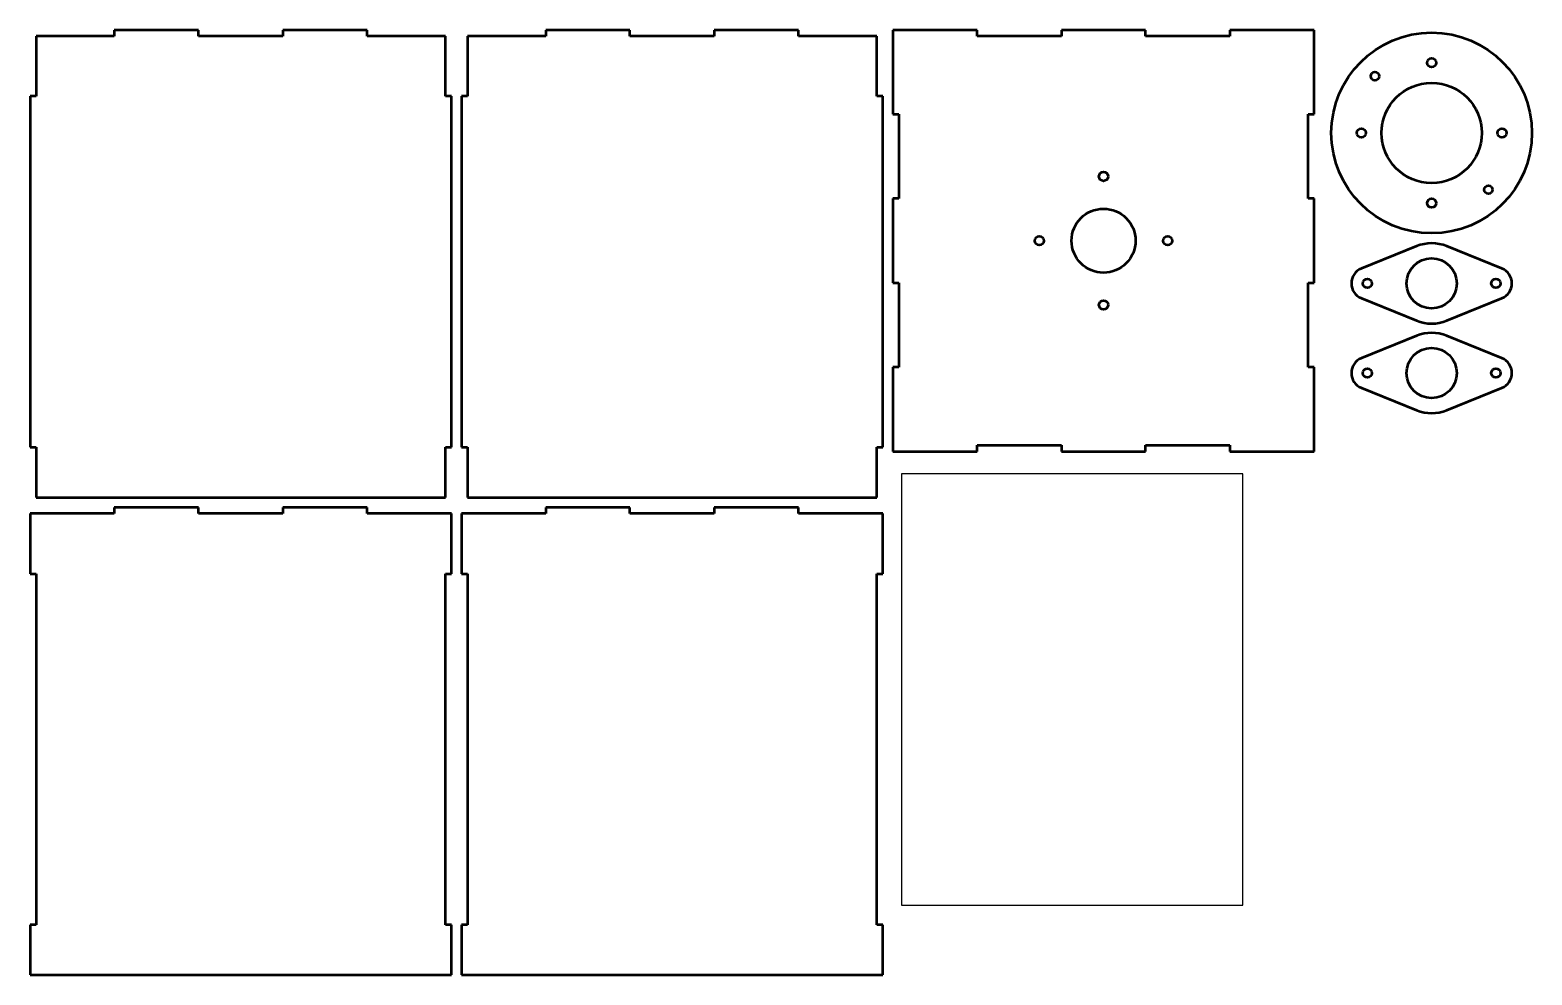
# Model space of a CAD drawing. Header units: millimetres. Extents: x 192 to 941, y -145 to 326.
import ezdxf

# ---------------------------------------------------------------- set-up
doc = ezdxf.new("R2010")
doc.units = ezdxf.units.MM
doc.header["$LTSCALE"] = 2
doc.layers.add('Visible (ISO)', color=7, linetype='Continuous', lineweight=50)

msp = doc.modelspace()

# ---------------------------------------------------------------- linework, layer by layer
msp.add_lwpolyline([(626.38, -109.64), (796.38, -109.64), (796.38, 105.36), (626.38, 105.36)], close=True)
at = {"layer": 'Visible (ISO)'}
for p, q in [((234, 323.5), (195, 323.5)), ((195, 323.5), (195, 293.5)), ((276, 326.5), (234, 326.5)), ((234, 326.5), (234, 323.5)), ((276, 323.5), (276, 326.5)), ((318, 323.5), (276, 323.5)), ((360, 326.5), (318, 326.5)), ((318, 326.5), (318, 323.5)), ((360, 323.5), (360, 326.5)), ((399, 323.5), (360, 323.5)), ((399, 293.5), (399, 323.5)), ((449, 323.5), (410, 323.5)), ((410, 323.5), (410, 293.5)), ((491, 326.5), (449, 326.5)), ((449, 326.5), (449, 323.5)), ((491, 323.5), (491, 326.5)), ((533, 323.5), (491, 323.5)), ((575, 326.5), (533, 326.5)), ((533, 326.5), (533, 323.5)), ((575, 323.5), (575, 326.5)), ((614, 323.5), (575, 323.5)), ((614, 293.5), (614, 323.5)), ((664, 326.5), (622, 326.5)), ((622, 326.5), (622, 284.5)), ((664, 323.5), (664, 326.5)), ((706, 323.5), (664, 323.5)), ((748, 326.5), (706, 326.5)), ((706, 326.5), (706, 323.5)), ((748, 323.5), (748, 326.5)), ((790, 323.5), (748, 323.5)), ((832, 326.5), (790, 326.5)), ((790, 326.5), (790, 323.5)), ((832, 284.5), (832, 326.5)), ((192, 293.5), (192, 118.5)), ((195, 293.5), (192, 293.5)), ((402, 293.5), (399, 293.5)), ((402, 118.5), (402, 293.5)), ((407, 293.5), (407, 118.5)), ((410, 293.5), (407, 293.5)), ((617, 293.5), (614, 293.5)), ((617, 118.5), (617, 293.5)), ((622, 284.5), (625, 284.5)), ((625, 284.5), (625, 242.5)), ((829, 242.5), (829, 284.5)), ((829, 284.5), (832, 284.5)), ((622, 242.5), (622, 200.5)), ((625, 242.5), (622, 242.5)), ((832, 242.5), (829, 242.5)), ((832, 200.5), (832, 242.5)), ((883.03, 218.75), (855.53, 207.63)), ((925.53, 207.63), (898.03, 218.75)), ((622, 200.5), (625, 200.5)), ((625, 200.5), (625, 158.5)), ((829, 158.5), (829, 200.5)), ((829, 200.5), (832, 200.5)), ((855.53, 192.8), (883.03, 181.67)), ((898.03, 181.67), (925.53, 192.8)), ((883.03, 174.06), (855.53, 162.94)), ((925.53, 162.94), (898.03, 174.06)), ((622, 158.5), (622, 116.5)), ((625, 158.5), (622, 158.5)), ((832, 158.5), (829, 158.5)), ((832, 116.5), (832, 158.5)), ((855.53, 148.11), (883.03, 136.98)), ((898.03, 136.98), (925.53, 148.11)), ((192, 118.5), (195, 118.5)), ((195, 118.5), (195, 93.5)), ((399, 93.5), (399, 118.5)), ((399, 118.5), (402, 118.5)), ((407, 118.5), (410, 118.5)), ((410, 118.5), (410, 93.5)), ((614, 93.5), (614, 118.5)), ((614, 118.5), (617, 118.5)), ((622, 116.5), (664, 116.5)), ((664, 119.5), (706, 119.5)), ((664, 116.5), (664, 119.5)), ((706, 119.5), (706, 116.5)), ((706, 116.5), (748, 116.5)), ((748, 116.5), (748, 119.5)), ((748, 119.5), (790, 119.5)), ((790, 119.5), (790, 116.5)), ((790, 116.5), (832, 116.5)), ((195, 93.5), (399, 93.5)), ((410, 93.5), (614, 93.5)), ((234, 85.5), (192, 85.5)), ((192, 85.5), (192, 55.5)), ((276, 88.5), (234, 88.5)), ((234, 88.5), (234, 85.5)), ((276, 85.5), (276, 88.5)), ((318, 85.5), (276, 85.5)), ((360, 88.5), (318, 88.5)), ((318, 88.5), (318, 85.5)), ((360, 85.5), (360, 88.5)), ((402, 85.5), (360, 85.5)), ((402, 55.5), (402, 85.5)), ((449, 85.5), (407, 85.5)), ((407, 85.5), (407, 55.5)), ((491, 88.5), (449, 88.5)), ((449, 88.5), (449, 85.5)), ((491, 85.5), (491, 88.5)), ((533, 85.5), (491, 85.5)), ((575, 88.5), (533, 88.5)), ((533, 88.5), (533, 85.5)), ((575, 85.5), (575, 88.5)), ((617, 85.5), (575, 85.5)), ((617, 55.5), (617, 85.5)), ((192, 55.5), (195, 55.5)), ((195, 55.5), (195, -119.5)), ((399, -119.5), (399, 55.5)), ((399, 55.5), (402, 55.5)), ((407, 55.5), (410, 55.5)), ((410, 55.5), (410, -119.5)), ((614, -119.5), (614, 55.5)), ((614, 55.5), (617, 55.5)), ((192, -119.5), (192, -144.5)), ((195, -119.5), (192, -119.5)), ((402, -119.5), (399, -119.5)), ((402, -144.5), (402, -119.5)), ((407, -119.5), (407, -144.5)), ((410, -119.5), (407, -119.5)), ((617, -119.5), (614, -119.5)), ((617, -144.5), (617, -119.5)), ((192, -144.5), (402, -144.5)), ((407, -144.5), (617, -144.5))]:
    msp.add_line(p, q, dxfattribs=at)
for centre, radius in [((890.53, 275.21), 50), ((890.53, 310.21), 2.25), ((862.25, 303.5), 2.1), ((890.53, 275.21), 25), ((855.53, 275.21), 2.25), ((925.53, 275.21), 2.25), ((727, 253.5), 2.25), ((918.81, 246.93), 2.1), ((890.53, 240.21), 2.25), ((727, 221.5), 15.95), ((695, 221.5), 2.25), ((759, 221.5), 2.25), ((890.53, 200.21), 12.5), ((858.53, 200.21), 2.25), ((922.53, 200.21), 2.25), ((727, 189.5), 2.25), ((890.53, 155.52), 12.5), ((858.53, 155.52), 2.25), ((922.53, 155.52), 2.25)]:
    msp.add_circle(centre, radius, dxfattribs=at)
for centre, radius, start, end in [((890.53, 200.21), 20, 67.97569, 112.02431), ((858.53, 200.21), 8, 112.02431, 247.97569), ((922.53, 200.21), 8, 292.02431, 67.97569), ((890.53, 200.21), 20, 247.97569, 292.02431), ((890.53, 155.52), 20, 67.97569, 112.02431), ((858.53, 155.52), 8, 112.02431, 247.97569), ((922.53, 155.52), 8, 292.02431, 67.97569), ((890.53, 155.52), 20, 247.97569, 292.02431)]:
    msp.add_arc(centre, radius, start, end, dxfattribs=at)

doc.saveas('drawing.dxf')
